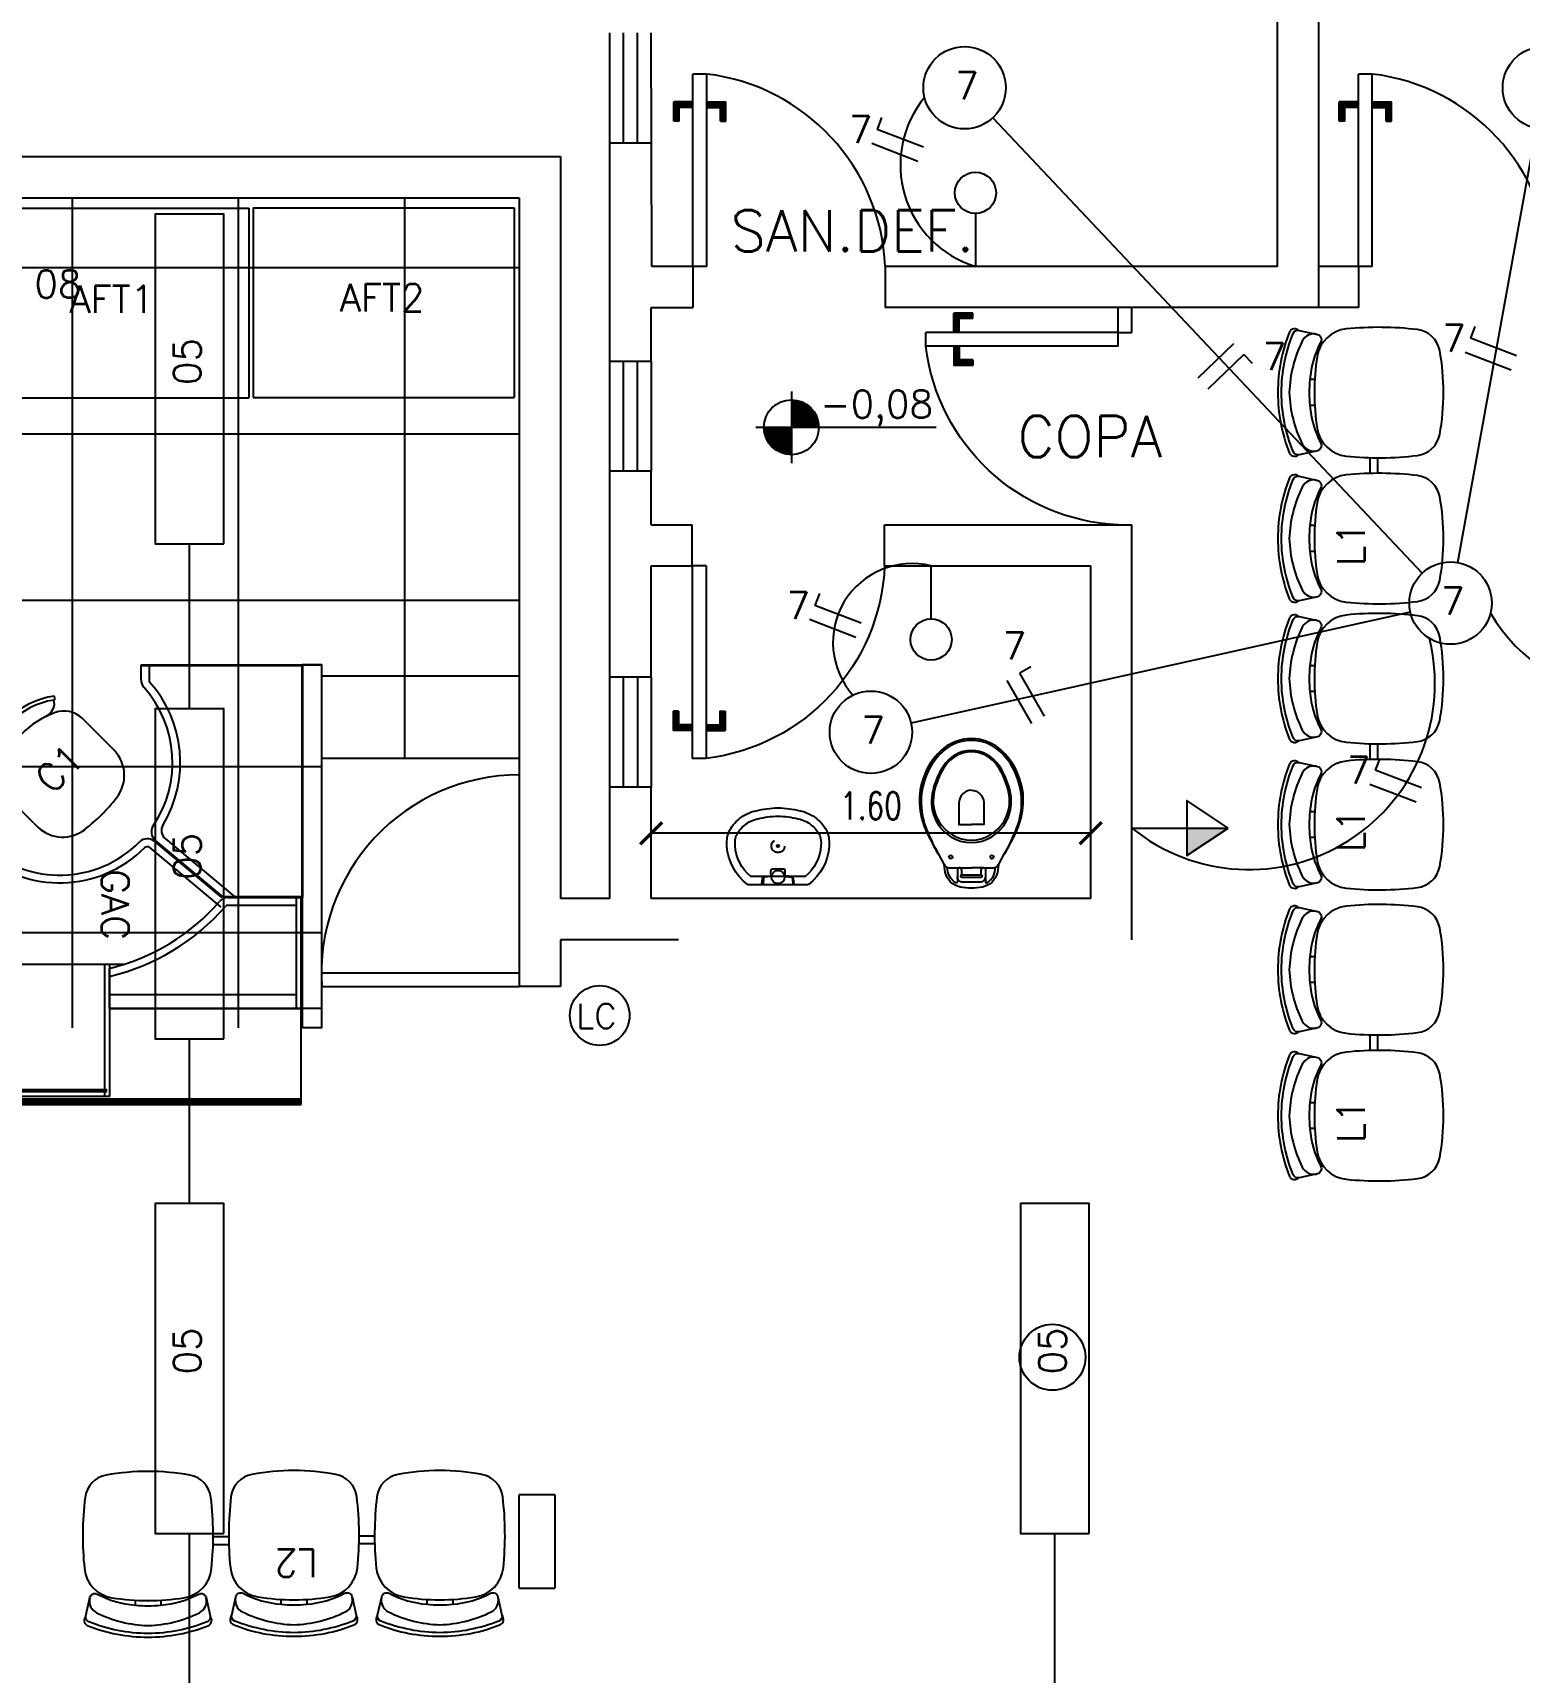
# Model space of a CAD drawing. Extents: x 16 to 124, y 36 to 90.
# Drawn here: x 24.89 to 30.3, y 43.66 to 49.63 of the extents above; entities that cross this region are included whole.
import ezdxf

# ---------------------------------------------------------------- set-up
doc = ezdxf.new("R2010")
doc.units = 0
doc.header["$LTSCALE"] = 0.02
doc.header["$PDMODE"] = 2
doc.linetypes.add('DASHDOT', pattern=[1, 0.5, -0.25, 0, -0.25])
doc.layers.get('0').update_dxf_attribs({"linetype": 'CONTINUOUS'})
doc.layers.get('DEFPOINTS').update_dxf_attribs({"linetype": 'CONTINUOUS'})
for name, color, linetype in [('ACESSORIOS', 6, 'CONTINUOUS'), ('BLOCOS', 1, 'CONTINUOUS'), ('CADEIRAS', 6, 'CONTINUOUS'), ('CAIXA-EMER', 4, 'CONTINUOUS'), ('CAIXAS', 7, 'CONTINUOUS'), ('CANALETAS', 4, 'CONTINUOUS'), ('CODIGO', 6, 'CONTINUOUS'), ('COTAS', 6, 'CONTINUOUS'), ('DIVISORIA', 5, 'CONTINUOUS'), ('ESQUADRIA', 1, 'CONTINUOUS'), ('ESQUADRIA-F', 6, 'CONTINUOUS'), ('ESQUADRIAS-F', 2, 'CONTINUOUS'), ('ESQUADRIAS-G', 1, 'CONTINUOUS'), ('FIO-FASE', 1, 'CONTINUOUS'), ('MESA-SUP', 5, 'CONTINUOUS'), ('MESAS', 1, 'CONTINUOUS'), ('PAREDES', 7, 'CONTINUOUS'), ('PISO', 6, 'CONTINUOUS'), ('PISOELEVADO', 6, 'CONTINUOUS'), ('SAN', 6, 'CONTINUOUS'), ('TEXTO', 7, 'CONTINUOUS')]:
    doc.layers.add(name, color=color, linetype=linetype)
doc.styles.add('COTAS', font='romans.shx', dxfattribs={"width": 0.75})
doc.styles.add('ROMANS', font='simplex.shx')
doc.dimstyles.new('COTAS', dxfattribs={"dimtxt": 0.1, "dimasz": 0.08, "dimexe": 0.1, "dimexo": 0.05, "dimgap": 0.05, "dimtad": 1, "dimzin": 0, "dimdsep": 46, "dimtxsty": 'COTAS', "dimblk1": 'ARCHTICK', "dimblk2": 'ARCHTICK', "dimsah": 1, "dimcen": 2.5, "dimclrt": 1, "dimadec": 0, "dimazin": 0, "dimtfac": 1, "dimtdec": 4, "dimtmove": 2, "dimatfit": 3, "dimldrblk": 'ARCHTICK', "dimfxl": 1, "dimtvp": 1, "dimtolj": 1, "dimtzin": 0, "dimarcsym": 0})

# ---------------------------------------------------------------- blocks, each defined once
blk = doc.blocks.new('A$C33302E0F')
at = {"layer": 'CADEIRAS'}
for p, q in [((0.1848, 0.4548), (0.1848, 0.4727)), ((0.2788, 0.4548), (0.2788, 0.4727)), ((0.7159, 0.4548), (0.7159, 0.4727)), ((0.8099, 0.4548), (0.8099, 0.4727)), ((1.247, 0.4578), (1.247, 0.4757)), ((1.341, 0.4578), (1.341, 0.4757)), ((0.4682, 0.2529), (0.5265, 0.2529)), ((0.4682, 0.2529), (0.4779, 0.2529)), ((0.9994, 0.2559), (1.0576, 0.2559)), ((0.4692, 0.2247), (0.5256, 0.2247)), ((1.0003, 0.2277), (1.0567, 0.2277))]:
    blk.add_line(p, q, dxfattribs=at)
for points in [[(0.4584, 0.5138, 0.481357), (0.4531, 0.5465, 0.097119), (0.2318, 0.5891, 0.097119), (0.0105, 0.5465, 0.481357), (0.0052, 0.5138)], [(0.1848, 0.4727, 0.100785), (0.0473, 0.4327, -0.49505), (0.0202, 0.4453), (0.0055, 0.5121, -0.365963), (0.0168, 0.5335, -0.0944), (0.2318, 0.5761, -0.0944), (0.4468, 0.5335, -0.365963), (0.4581, 0.5121), (0.4434, 0.4453, -0.49505), (0.4163, 0.4327, 0.100785), (0.2788, 0.4727, 0.100785)], [(0.444, 0.448, 0.344642), (0.419, 0.5003, 0.1068), (0.2318, 0.5474, 0.1068), (0.0446, 0.5003, 0.344642), (0.0196, 0.448)], [(0.9895, 0.5138, 0.481357), (0.9842, 0.5465, 0.097119), (0.7629, 0.5891, 0.097119), (0.5417, 0.5465, 0.481357), (0.5363, 0.5138)], [(0.7159, 0.4727, 0.100785), (0.5784, 0.4327, -0.49505), (0.5513, 0.4453), (0.5366, 0.5121, -0.365963), (0.548, 0.5335, -0.0944), (0.7629, 0.5761, -0.0944), (0.9779, 0.5335, -0.365963), (0.9892, 0.5121), (0.9746, 0.4453, -0.49505), (0.9475, 0.4327, 0.100785), (0.8099, 0.4727, 0.100785)], [(0.9752, 0.448, 0.344642), (0.9501, 0.5003, 0.1068), (0.7629, 0.5474, 0.1068), (0.5758, 0.5003, 0.344642), (0.5507, 0.448)], [(1.5206, 0.5168, 0.481357), (1.5153, 0.5495, 0.097119), (1.294, 0.5921, 0.097119), (1.0728, 0.5495, 0.481357), (1.0675, 0.5168)], [(1.247, 0.4757, 0.100785), (1.1095, 0.4357, -0.49505), (1.0824, 0.4483), (1.0677, 0.5151, -0.365963), (1.0791, 0.5365, -0.0944), (1.294, 0.5791, -0.0944), (1.509, 0.5365, -0.365963), (1.5203, 0.5151), (1.5057, 0.4483, -0.49505), (1.4786, 0.4357, 0.100785), (1.341, 0.4757, 0.100785)], [(1.5063, 0.451, 0.344642), (1.4812, 0.5032, 0.1068), (1.294, 0.5504, 0.1068), (1.1069, 0.5032, 0.344642), (1.0818, 0.451)]]:
    blk.add_lwpolyline(points, format="xyb", dxfattribs=at)
for points in [[(0.1008, 0.4459, 0.340817), (0.0005, 0.3401, 0.05523), (0.0028, 0.0813, 0.328643), (0.0792, 0, 0.09095), (0.3844, 0, 0.328643), (0.4608, 0.0813, 0.05523), (0.4631, 0.3401, 0.340817), (0.3628, 0.4459, 0.077917)], [(0.6319, 0.4459, 0.340817), (0.5316, 0.3401, 0.05523), (0.5339, 0.0813, 0.328643), (0.6103, 0, 0.09095), (0.9156, 0, 0.328643), (0.9919, 0.0813, 0.05523), (0.9942, 0.3401, 0.340817), (0.894, 0.4459, 0.077917)], [(1.163, 0.4489, 0.340817), (1.0627, 0.343, 0.05523), (1.065, 0.0843, 0.328643), (1.1414, 0.003, 0.09095), (1.4467, 0.003, 0.328643), (1.523, 0.0843, 0.05523), (1.5254, 0.343, 0.340817), (1.4251, 0.4489, 0.077917)]]:
    blk.add_lwpolyline(points, format="xyb", close=True, dxfattribs=at)
for centre in [(1.294, -0.0367), (0.2318, -0.0397), (0.7629, -0.0397)]:
    blk.add_arc(centre, 0.5146, 84.75947, 95.24053, dxfattribs=at)
at = {"layer": 'CODIGO', "style": 'ROMANS'}
blk.add_text('L2', height=0.1, dxfattribs=at).set_placement((0.6757, 0.2737))
blk = doc.blocks.new('AFT2')
at = {"layer": 'MESAS'}
for p, q in [((0, 0), (0.95, 0)), ((0, 0), (0, -0.69)), ((0.95, 0), (0.95, -0.69)), ((0, -0.69), (0.95, -0.69))]:
    blk.add_line(p, q, dxfattribs=at)
at = {"layer": 'CODIGO', "style": 'ROMANS'}
blk.add_text('AFT2', height=0.1, dxfattribs=at).set_placement((0.3152, -0.3775))
blk = doc.blocks.new('*X11')
at = {"color": 0}
for p, q in [((1170.7261, 1261.4762), (1170.7313, 1261.4814)), ((1170.7261, 1261.4709), (1170.7321, 1261.4769)), ((1170.7261, 1261.4656), (1170.7321, 1261.4716)), ((1170.7261, 1261.4603), (1170.7321, 1261.4663)), ((1170.7261, 1261.455), (1170.7321, 1261.461)), ((1170.7261, 1261.4497), (1170.7321, 1261.4557)), ((1170.7261, 1261.4444), (1170.7321, 1261.4504)), ((1170.7261, 1261.4391), (1170.7321, 1261.4451)), ((1170.7261, 1261.4338), (1170.7321, 1261.4398)), ((1170.7261, 1261.4285), (1170.7321, 1261.4345)), ((1170.7261, 1261.4232), (1170.7321, 1261.4292)), ((1170.7261, 1261.4179), (1170.7321, 1261.4239)), ((1170.7261, 1261.4126), (1170.7321, 1261.4186)), ((1170.7261, 1261.4073), (1170.7321, 1261.4133)), ((1170.7261, 1261.402), (1170.7321, 1261.408)), ((1170.7261, 1261.3967), (1170.7321, 1261.4027)), ((1170.7261, 1261.3914), (1170.7321, 1261.3974)), ((1170.7261, 1261.3861), (1170.7321, 1261.3921)), ((1170.7261, 1261.3808), (1170.7321, 1261.3868)), ((1170.7261, 1261.3755), (1170.7321, 1261.3815)), ((1170.7261, 1261.3702), (1170.7321, 1261.3762)), ((1170.7261, 1261.3649), (1170.7321, 1261.3709)), ((1170.7261, 1261.3595), (1170.7321, 1261.3655)), ((1170.7261, 1261.3542), (1170.7321, 1261.3602)), ((1170.7261, 1261.3489), (1170.7321, 1261.3549)), ((1170.7261, 1261.3436), (1170.7321, 1261.3496)), ((1170.7261, 1261.3383), (1170.7321, 1261.3443)), ((1170.7261, 1261.333), (1170.7321, 1261.339)), ((1170.7261, 1261.3277), (1170.7321, 1261.3337)), ((1170.7261, 1261.3224), (1170.7321, 1261.3284)), ((1170.7261, 1261.3171), (1170.7321, 1261.3231)), ((1170.7261, 1261.3118), (1170.7321, 1261.3178)), ((1170.7261, 1261.3065), (1170.7321, 1261.3125)), ((1170.7261, 1261.3012), (1170.7321, 1261.3072)), ((1170.7261, 1261.2959), (1170.7321, 1261.3019)), ((1170.7261, 1261.2906), (1170.7321, 1261.2966)), ((1170.7261, 1261.2853), (1170.7321, 1261.2913)), ((1170.7261, 1261.28), (1170.7321, 1261.286)), ((1170.7261, 1261.2747), (1170.7321, 1261.2807)), ((1170.7261, 1261.2694), (1170.7321, 1261.2754)), ((1170.7261, 1261.2641), (1170.7321, 1261.2701)), ((1170.7261, 1261.2588), (1170.7321, 1261.2648)), ((1170.7261, 1261.2535), (1170.7321, 1261.2595)), ((1170.7261, 1261.2482), (1170.7321, 1261.2542)), ((1170.7261, 1261.2429), (1170.7321, 1261.2489)), ((1170.7261, 1261.2376), (1170.7321, 1261.2436)), ((1170.7261, 1261.2323), (1170.7321, 1261.2383)), ((1170.7261, 1261.227), (1170.7321, 1261.233)), ((1170.7261, 1261.2217), (1170.7321, 1261.2277)), ((1170.7261, 1261.2164), (1170.7321, 1261.2224)), ((1170.7261, 1261.2111), (1170.7321, 1261.2171)), ((1170.7261, 1261.2058), (1170.7321, 1261.2118)), ((1170.7261, 1261.2005), (1170.7321, 1261.2065)), ((1170.7261, 1261.1951), (1170.7321, 1261.2011)), ((1170.7261, 1261.1898), (1170.7321, 1261.1958)), ((1170.7261, 1261.1845), (1170.7321, 1261.1905)), ((1170.7261, 1261.1792), (1170.7321, 1261.1852)), ((1170.7261, 1261.1739), (1170.7321, 1261.1799)), ((1170.7261, 1261.1686), (1170.7321, 1261.1746)), ((1170.7261, 1261.1633), (1170.7321, 1261.1693)), ((1170.7261, 1261.158), (1170.7321, 1261.164)), ((1170.7261, 1261.1527), (1170.7321, 1261.1587)), ((1170.7261, 1261.1474), (1170.7321, 1261.1534)), ((1170.7261, 1261.1421), (1170.7321, 1261.1481)), ((1170.7261, 1261.1368), (1170.7321, 1261.1428)), ((1170.7261, 1261.1315), (1170.7321, 1261.1375)), ((1170.7261, 1261.1262), (1170.7321, 1261.1322)), ((1170.7261, 1261.1209), (1170.7321, 1261.1269)), ((1170.7261, 1261.1156), (1170.7321, 1261.1216)), ((1170.7261, 1261.1103), (1170.7321, 1261.1163)), ((1170.7261, 1261.105), (1170.7321, 1261.111)), ((1170.7261, 1261.0997), (1170.7321, 1261.1057)), ((1170.7261, 1261.0944), (1170.7321, 1261.1004)), ((1170.7261, 1261.0891), (1170.7321, 1261.0951)), ((1170.7261, 1261.0838), (1170.7321, 1261.0898)), ((1170.7261, 1261.0785), (1170.7321, 1261.0845)), ((1170.7261, 1261.0732), (1170.7321, 1261.0792)), ((1170.7261, 1261.0679), (1170.7321, 1261.0739)), ((1170.7261, 1261.0626), (1170.7321, 1261.0686)), ((1170.7261, 1261.0573), (1170.7321, 1261.0633)), ((1170.7261, 1261.052), (1170.7321, 1261.058)), ((1170.7261, 1261.0467), (1170.7321, 1261.0527)), ((1170.7261, 1261.0414), (1170.7321, 1261.0474)), ((1170.7261, 1261.036), (1170.7321, 1261.042)), ((1170.7261, 1261.0307), (1170.7321, 1261.0367)), ((1170.7261, 1261.0254), (1170.7321, 1261.0314)), ((1170.7261, 1261.0201), (1170.7321, 1261.0261)), ((1170.7261, 1261.0148), (1170.7321, 1261.0208)), ((1170.7261, 1261.0095), (1170.7321, 1261.0155)), ((1170.7261, 1261.0042), (1170.7321, 1261.0102)), ((1170.7261, 1260.9989), (1170.7321, 1261.0049)), ((1170.7261, 1260.9936), (1170.7321, 1260.9996)), ((1170.7261, 1260.9883), (1170.7321, 1260.9943)), ((1170.7261, 1260.983), (1170.7321, 1260.989)), ((1170.7261, 1260.9777), (1170.7321, 1260.9837)), ((1170.7281, 1260.9744), (1170.7321, 1260.9784))]:
    blk.add_line(p, q, dxfattribs=at)
blk = doc.blocks.new('C1')
at = {"layer": 'CADEIRAS'}
for p, q in [((-0.1571, -0.0915), (-0.1627, -0.084)), ((-0.141, -0.1051), (-0.1505, -0.0924)), ((0.1822, -0.1051), (0.1916, -0.0924)), ((0.1982, -0.0915), (0.2039, -0.084)), ((-0.1768, -0.3574), (-0.1768, -0.237)), ((0.218, -0.237), (0.218, -0.3574))]:
    blk.add_line(p, q, dxfattribs=at)
for centre, radius, start, end in [((0.0206, -0.3284), 0.329, 86.41668, 93.58332), ((0.0206, -0.3284), 0.3055, 53.1301, 126.8699), ((0.0206, -0.3284), 0.2914, 54.0396, 125.9604), ((0.0018, -0.0281), 0.0282, 93.58332, 176.62809), ((0.0394, -0.0281), 0.0282, 3.37191, 86.41668), ((-0.1533, -0.0887), 0.0047, 216.8699, 305.9604), ((-0.1047, -0.0545), 0.0623, 234.34051, 285.73963), ((0.0206, -0.435), 0.3384, 90, 114.93883), ((0.0206, -0.435), 0.3384, 65.06117, 90), ((0.1458, -0.0545), 0.0623, 254.26037, 305.65949), ((0.1944, -0.0887), 0.0047, 234.0396, 323.1301), ((-0.0825, -0.2134), 0.094, 114.93883, 178.30739), ((0.1236, -0.2134), 0.094, 1.69261, 65.06117), ((0.7162, -0.237), 0.893, 178.30739, 180), ((-0.675, -0.237), 0.893, 0, 1.69261), ((0.5282, -0.3574), 0.705, 180, 181.72928), ((-0.487, -0.3574), 0.705, 358.27072, 360), ((-0.045, -0.3747), 0.1316, 181.72928, 263.15503), ((0.0861, -0.3747), 0.1316, 276.84497, 358.27072), ((0.0206, 0.1713), 0.6815, 263.15503, 270), ((0.0206, 0.1713), 0.6815, 270, 276.84497)]:
    blk.add_arc(centre, radius, start, end, dxfattribs=at)
at = {"layer": 'CODIGO', "style": 'ROMANS'}
blk.add_text('C1', height=0.1, dxfattribs=at).set_placement((-0.0581, -0.3324))
blk = doc.blocks.new('GAC')
at = {"layer": 'CODIGO', "color": 2}
blk.add_line((1.2, 1.297), (1.2, 0.618), dxfattribs=at)
at = {"layer": 'MESA-SUP'}
for p, q in [((1.25, 1.39), (1.25, 1.32)), ((0, 1.32), (0.8467, 1.32)), ((0.0025, 1.3175), (0.8442, 1.3175)), ((0.0025, 1.3175), (0.8442, 1.3175)), ((1.25, 0.07), (1.25, 0))]:
    blk.add_line(p, q, dxfattribs=at)
blk.add_lwpolyline([(0, 1.32), (-0.0015, 1.32), (-0.0015, 1.39), (0, 1.39)], dxfattribs=at)
for points in [[(1.32, 1.32), (0, 1.32), (0, 1.39), (1.32, 1.39)], [(1.32, 0.07), (0, 0.07), (0, 0), (1.32, 0)]]:
    blk.add_lwpolyline(points, close=True, dxfattribs=at)
at = {"layer": 'MESAS'}
for p, q in [((0, 0.7325), (0, 1.32)), ((0.0025, 0.7325), (0.0025, 1.3175)), ((0.8442, 1.3175), (0.8442, 1.0298)), ((0.8467, 1.32), (0.8467, 1.0328)), ((0.8467, 1.315), (0.8467, 1.03)), ((0.8467, 1.0485), (0.8467, 1.315)), ((1.6, 1.315), (0.8467, 1.315)), ((0.8467, 1.315), (1.25, 1.315)), ((0.9, 1.315), (1.25, 1.315)), ((1.25, 1.302), (1.25, 1.315)), ((1.25, 1.315), (1.25, 0.618)), ((1.58, 1.315), (1.58, 0.075)), ((1.5852, 1.315), (1.5852, 0.075)), ((1.59, 1.315), (1.59, 0.075)), ((1.5941, 1.315), (1.5941, 0.075)), ((1.5973, 1.315), (1.5973, 0.075)), ((1.5993, 1.315), (1.5993, 0.075)), ((1.6, 0.075), (1.6, 1.315)), ((0.8467, 1.297), (1.25, 1.297)), ((0.8747, 1.0485), (0.8747, 1.297)), ((1.25, 0.618), (1.25, 1.302)), ((0.6326, 0.8212), (0.8442, 1.0734)), ((0.6383, 0.7844), (0.8467, 1.0328)), ((0.6417, 0.7807), (0.8467, 1.025)), ((0.0542, 0.7325), (0, 0.7325)), ((0.0622, 0.7636), (0.0025, 0.7636)), ((1.09, 0.6692), (1.09, 0.075)), ((1.09, 0.618), (1.09, 0.6)), ((1.09, 0.618), (1.09, 0.6)), ((1.09, 0.618), (1.57, 0.618)), ((1.09, 0.6), (1.546, 0.6)), ((1.25, 0.618), (1.1043, 0.618)), ((1.552, 0.6), (1.57, 0.6)), ((1.57, 0.618), (1.57, 0.6)), ((1.57, 0.6), (1.57, 0.075)), ((0.6527, 0.075), (0.6527, 0.1423)), ((1.2227, 0.075), (0.6527, 0.075)), ((0.6807, 0.0775), (1.2202, 0.0775)), ((1.09, 0.075), (1.6, 0.075)), ((1.25, 0.093), (1.25, 0.075)), ((1.25, 0.093), (1.546, 0.093)), ((1.25, 0.075), (1.57, 0.075)), ((1.552, 0.093), (1.57, 0.093))]:
    blk.add_line(p, q, dxfattribs=at)
blk.add_lwpolyline([(0.6807, 0.0775), (0.6807, 0.1423, -0.184744), (0.6812, 0.1437, 0.399041), (0.6639, 0.7465, -0.389622), (0.6632, 0.7627), (0.8812, 1.0225)], format="xyb", dxfattribs=at)
blk.add_lwpolyline([(1.552, 0.086), (1.552, 0.607), (1.546, 0.607), (1.546, 0.086)], close=True, dxfattribs=at)
for centre, radius, start, end in [((0.8867, 1.0485), 0.04, 180, 229.04057), ((0.355, 0.436), 0.7711, 13.65202, 49.04057), ((0.8867, 1.0485), 0.012, 180, 229.04057), ((0.355, 0.436), 0.7991, 13.1649, 49.04057), ((0.355, 0.436), 0.4394, 58.9935, 131.79281), ((0.355, 0.436), 0.4114, 55.96883, 131.79281), ((0.6019, 0.8469), 0.04, 238.9935, 320), ((0.6076, 0.8101), 0.04, 235.96883, 320), ((0.6724, 0.755), 0.04, 140, 225.14798), ((0.0542, 0.7725), 0.04, 270, 311.79281), ((0.355, 0.436), 0.41, 318.13186, 45.14798), ((0.6827, 0.1423), 0.03, 138.13186, 180)]:
    blk.add_arc(centre, radius, start, end, dxfattribs=at)
at = {"rotation": 135}
blk.add_blockref('C1', (0.198, 0.2143), dxfattribs=at)
at = {"layer": 'MESAS'}
blk.add_blockref('*X11', (-1169.1801, -1260.8814), dxfattribs=at)
at = {"layer": 'CODIGO', "style": 'ROMANS'}
blk.add_text('GAC', height=0.1, dxfattribs=at).set_placement((0.7435, 0.5887))
blk = doc.blocks.new('AFT1')
at = {"layer": 'MESAS'}
for p, q in [((0, 0), (0.95, 0)), ((0, 0), (0, -0.69)), ((0.95, 0), (0.95, -0.69)), ((0, -0.69), (0.95, -0.69))]:
    blk.add_line(p, q, dxfattribs=at)
at = {"layer": 'CODIGO', "style": 'ROMANS'}
blk.add_text('AFT1', height=0.1, dxfattribs=at).set_placement((0.2969, -0.3813))
blk = doc.blocks.new('LC')
at = {"layer": 'ACESSORIOS'}
blk.add_circle((0, 0), 0.1086, dxfattribs=at)
at = {"layer": 'CODIGO', "style": 'ROMANS'}
blk.add_text('LC', height=0.09, dxfattribs=at).set_placement((-0.0855, -0.047))
blk = doc.blocks.new('_ARCHTICK')
at = {"color": 0, "linetype": 'ByBlock', "const_width": 0.15}
blk.add_lwpolyline([(-0.5, -0.5), (0.5, 0.5)], dxfattribs=at)
blk = doc.blocks.new('*D44')
at = {"color": 0, "linetype": 'ByBlock'}
for p, q in [((60.6794, 66.5117), (60.6794, 66.7992)), ((62.2794, 66.5117), (62.2794, 66.7992)), ((62.2794, 66.6992), (60.6794, 66.6992))]:
    blk.add_line(p, q, dxfattribs=at)
at = {"layer": 'DEFPOINTS', "color": 0, "linetype": 'ByBlock'}
for p in [(60.6794, 66.6992), (60.6794, 66.4617), (62.2794, 66.4617)]:
    blk.add_point(p, dxfattribs=at)
at = {"color": 0, "linetype": 'ByBlock', "xscale": 0.08, "yscale": 0.08, "zscale": 0.08, "rotation": 180}
blk.add_blockref('_ARCHTICK', (60.6794, 66.6992), dxfattribs=at)
at = {"color": 0, "linetype": 'ByBlock', "xscale": 0.08, "yscale": 0.08, "zscale": 0.08}
blk.add_blockref('_ARCHTICK', (62.2794, 66.6992), dxfattribs=at)
at = {"color": 1, "linetype": 'ByBlock', "insert": (61.4794, 66.7992), "char_height": 0.1, "attachment_point": 5, "style": 'COTAS'}
blk.add_mtext('\\A1;1.60', dxfattribs=at)
blk = doc.blocks.new('A$C7B783AE8')
at = {"layer": 'ESQUADRIAS-F'}
blk.add_arc((-0.0332, 0.7376), 0.7384, 272.57372, 353.18409, dxfattribs=at)
at = {"layer": 'ESQUADRIAS-G'}
for p, q in [((0.5284, 0.75), (0.5284, 0.77)), ((0.5284, 0.77), (0.5984, 0.77)), ((0.5284, 0.75), (0.5784, 0.75)), ((0.5784, 0.7), (0.5784, 0.75)), ((0.5984, 0.7), (0.5984, 0.77)), ((0, 0.7), (0.7, 0.7)), ((0, 0.65), (0, 0.7)), ((0.7, 0.65), (0.7, 0.7)), ((0, 0.65), (0.7, 0.65)), ((0.5284, 0.6), (0.5784, 0.6)), ((0.5284, 0.6), (0.5284, 0.58)), ((0.5784, 0.65), (0.5784, 0.6)), ((0.5984, 0.65), (0.5984, 0.58)), ((0.5284, 0.58), (0.5984, 0.58))]:
    blk.add_line(p, q, dxfattribs=at)
for points in [[(0.5284, 0.75), (0.5784, 0.75), (0.5284, 0.77), (0.5984, 0.77)], [(0.5984, 0.7), (0.5984, 0.77), (0.5784, 0.7), (0.5784, 0.75)], [(0.5284, 0.58), (0.5984, 0.58), (0.5284, 0.6), (0.5784, 0.6)], [(0.5984, 0.58), (0.5984, 0.65), (0.5784, 0.6), (0.5784, 0.65)]]:
    blk.add_solid(points, dxfattribs=at)
blk = doc.blocks.new('A$C7BC71DF2')
at = {"layer": 'SAN'}
blk.add_line((0.0575, 0.2095), (0.0575, 0.1625), dxfattribs=at)
for points in [[(0.28, 0.186, -0.054423), (0.269, 0.106, -0.129975), (0.2405, 0.046, -0.115349), (0.19, 0.006, -0.10182), (0.14, 0, -0.216856), (0.0015, 0.0745, -0.186978), (0, 0.0775), (0, 0.186), (0, 0.2945, -0.186978), (0.0015, 0.2975, -0.216856), (0.14, 0.372, -0.10182), (0.19, 0.366, -0.115349), (0.2405, 0.326, -0.129975), (0.269, 0.266, -0.054423)], [(0.25, 0.186, -0.054504), (0.2397, 0.1124, -0.133347), (0.2173, 0.065, -0.112344), (0.1788, 0.0339, -0.097819), (0.1423, 0.0299, -0.205179), (0.03, 0.0869), (0.03, 0.2852, -0.205179), (0.1423, 0.3421, -0.097819), (0.1788, 0.3381, -0.112344), (0.2173, 0.307, -0.133347), (0.2397, 0.2596, -0.054504)]]:
    blk.add_lwpolyline(points, format="xyb", close=True, dxfattribs=at)
for points in [[(0.0359, 0.2082, -0.511016), (0.03, 0.212), (0.0275, 0.235, 0.298443), (0.0245, 0.239), (0, 0.2405)], [(0.0025, 0.2445), (0.023, 0.2425, -0.358326), (0.0295, 0.236), (0.032, 0.213, 0.447938), (0.0355, 0.2105, -0.216474), (0.0575, 0.2095)], [(0.0359, 0.1638, 0.511016), (0.03, 0.16), (0.0275, 0.137, -0.298443), (0.0245, 0.133), (0, 0.1315)], [(0.0025, 0.1275), (0.023, 0.1295, 0.358326), (0.0295, 0.136), (0.032, 0.159, -0.447938), (0.0355, 0.1615, 0.216474), (0.0575, 0.1625)]]:
    blk.add_lwpolyline(points, format="xyb", dxfattribs=at)
for centre, radius in [((0.028, 0.186), 0.024), ((0.141, 0.186), 0.004)]:
    blk.add_circle(centre, radius, dxfattribs=at)
at = {"layer": 'SAN', "linetype": 'DASHDOT'}
blk.add_circle((0.141, 0.186), 0.024, dxfattribs=at)
blk = doc.blocks.new('A$C2DC308E3')
at = {"layer": 'CADEIRAS'}
for p, q in [((0.1848, 0.4548), (0.1848, 0.4727)), ((0.2788, 0.4548), (0.2788, 0.4727)), ((0.7159, 0.4548), (0.7159, 0.4727)), ((0.8099, 0.4548), (0.8099, 0.4727)), ((0.4682, 0.2529), (0.5265, 0.2529)), ((0.4682, 0.2529), (0.4779, 0.2529)), ((0.4692, 0.2247), (0.5256, 0.2247))]:
    blk.add_line(p, q, dxfattribs=at)
for points in [[(0.4584, 0.5138, 0.481357), (0.4531, 0.5465, 0.097119), (0.2318, 0.5891, 0.097119), (0.0105, 0.5465, 0.481357), (0.0052, 0.5138)], [(0.1848, 0.4727, 0.100785), (0.0473, 0.4327, -0.49505), (0.0202, 0.4453), (0.0055, 0.5121, -0.365963), (0.0168, 0.5335, -0.0944), (0.2318, 0.5761, -0.0944), (0.4468, 0.5335, -0.365963), (0.4581, 0.5121), (0.4434, 0.4453, -0.49505), (0.4163, 0.4327, 0.100785), (0.2788, 0.4727, 0.100785)], [(0.444, 0.448, 0.344642), (0.419, 0.5003, 0.1068), (0.2318, 0.5474, 0.1068), (0.0446, 0.5003, 0.344642), (0.0196, 0.448)], [(0.9895, 0.5138, 0.481357), (0.9842, 0.5465, 0.097119), (0.7629, 0.5891, 0.097119), (0.5417, 0.5465, 0.481357), (0.5363, 0.5138)], [(0.7159, 0.4727, 0.100785), (0.5784, 0.4327, -0.49505), (0.5513, 0.4453), (0.5366, 0.5121, -0.365963), (0.548, 0.5335, -0.0944), (0.7629, 0.5761, -0.0944), (0.9779, 0.5335, -0.365963), (0.9892, 0.5121), (0.9746, 0.4453, -0.49505), (0.9475, 0.4327, 0.100785), (0.8099, 0.4727, 0.100785)], [(0.9752, 0.448, 0.344642), (0.9501, 0.5003, 0.1068), (0.7629, 0.5474, 0.1068), (0.5758, 0.5003, 0.344642), (0.5507, 0.448)]]:
    blk.add_lwpolyline(points, format="xyb", dxfattribs=at)
for points in [[(0.1008, 0.4459, 0.340817), (0.0005, 0.3401, 0.05523), (0.0028, 0.0813, 0.328643), (0.0792, 0, 0.09095), (0.3844, 0, 0.328643), (0.4608, 0.0813, 0.05523), (0.4631, 0.3401, 0.340817), (0.3629, 0.4459, 0.077917)], [(0.6319, 0.4459, 0.340817), (0.5316, 0.3401, 0.05523), (0.5339, 0.0813, 0.328643), (0.6103, 0, 0.09095), (0.9156, 0, 0.328643), (0.9919, 0.0813, 0.05523), (0.9942, 0.3401, 0.340817), (0.894, 0.4459, 0.077917)]]:
    blk.add_lwpolyline(points, format="xyb", close=True, dxfattribs=at)
for centre in [(0.2318, -0.0397), (0.7629, -0.0397)]:
    blk.add_arc(centre, 0.5146, 84.75947, 95.24053, dxfattribs=at)
at = {"layer": 'CODIGO', "style": 'ROMANS'}
blk.add_text('L1', height=0.1, dxfattribs=at).set_placement((0.1328, 0.273))
blk = doc.blocks.new('A$C00673D98')
at = {"layer": 'SAN'}
for points in [[(0.0886, 0.4572, 0.047116), (0.0887, 0.4577), (0.0932, 0.4869, -0.305161), (0.148, 0.54, -0.049506), (0.188, 0.544, -0.049506), (0.228, 0.54, -0.305161), (0.2828, 0.4869), (0.2873, 0.4577, 0.047116), (0.2874, 0.4572)], [(0.137, 0.47), (0.137, 0.5025), (0.137, 0.5209, 0.5854), (0.1309, 0.5244, 0.134872), (0.108, 0.5, 0.082359), (0.1003, 0.4687)], [(0.137, 0.5025, -0.414214), (0.157, 0.5225), (0.188, 0.5225), (0.219, 0.5225, -0.414214), (0.239, 0.5025)], [(0.143, 0.47, 0.414214), (0.153, 0.48), (0.153, 0.493, 0.226163), (0.1504, 0.4984, -0.733322), (0.153, 0.505), (0.188, 0.505), (0.223, 0.505, -0.733322), (0.2256, 0.4984, 0.226163), (0.223, 0.493), (0.223, 0.48, 0.414214), (0.233, 0.47)], [(0.239, 0.47), (0.239, 0.5025), (0.239, 0.5209, -0.5854), (0.2451, 0.5244, -0.134872), (0.268, 0.5, -0.082359), (0.2757, 0.4687)], [(0.143, 0.47), (0.1075, 0.47, 0.269143), (0.0902, 0.4599), (0.0886, 0.4572, -0.044891), (0.0883, 0.4567), (0.068, 0.42, 0.036783), (0.056, 0.4, 0.0196), (0.035, 0.36, 0.056836), (0.01, 0.3, 0.089116), (0, 0.2, 0.095425), (0.0325, 0.1, 0.091656), (0.088, 0.0345, 0.16072), (0.188, 0, 0.16072), (0.288, 0.0345, 0.091656), (0.3435, 0.1, 0.095425), (0.376, 0.2, 0.089116), (0.366, 0.3, 0.056836), (0.341, 0.36, 0.0196), (0.32, 0.4, 0.036783), (0.308, 0.42), (0.2877, 0.4567, -0.044891), (0.2874, 0.4572), (0.2858, 0.4599, 0.269143), (0.2685, 0.47), (0.233, 0.47)], [(0.068, 0.42), (0.057, 0.4, 0.0204), (0.038, 0.36, 0.050595), (0.0145, 0.3, 0.089432), (0.0065, 0.2, 0.098712), (0.0405, 0.1, 0.072481), (0.088, 0.043, 0.182574), (0.188, 0.007, 0.182574), (0.288, 0.043, 0.072481), (0.3355, 0.1, 0.098712), (0.3695, 0.2, 0.089432), (0.3615, 0.3, 0.050595), (0.338, 0.36, 0.0204), (0.319, 0.4), (0.308, 0.42)], [(0.188, 0.188, -0.394755), (0.143, 0.232), (0.143, 0.312), (0.188, 0.312)], [(0.188, 0.188, 0.394755), (0.233, 0.232), (0.233, 0.312), (0.188, 0.312)]]:
    blk.add_lwpolyline(points, format="xyb", dxfattribs=at)
for points in [[(0.153, 0.4965), (0.188, 0.4965), (0.223, 0.4965)], [(0.143, 0.47), (0.1879, 0.47)], [(0.233, 0.47), (0.1881, 0.47)]]:
    blk.add_lwpolyline(points, dxfattribs=at)
for points in [[(0.316, 0.3, 0.278895), (0.188, 0.3785, 0.278895), (0.06, 0.3, 0.167831), (0.0455, 0.2, 0.098952), (0.086, 0.1, 0.247323), (0.188, 0.043, 0.247323), (0.29, 0.1, 0.098952), (0.3305, 0.2, 0.167831)], [(0.307, 0.3, 0.264523), (0.188, 0.37, 0.264523), (0.069, 0.3, 0.185303), (0.0515, 0.2, 0.106842), (0.093, 0.1, 0.250606), (0.188, 0.048, 0.250606), (0.283, 0.1, 0.106842), (0.3245, 0.2, 0.185303)]]:
    blk.add_lwpolyline(points, format="xyb", close=True, dxfattribs=at)
for centre in [(0.113, 0.431), (0.263, 0.431)]:
    blk.add_circle(centre, 0.0065, dxfattribs=at)

msp = doc.modelspace()

# ---------------------------------------------------------------- hatches: boundary and pattern name
at = {"layer": 'CAIXAS'}
msp.add_hatch(color=256, dxfattribs=at).paths.add_polyline_path([(29.23791, 46.73631), (29.08791, 46.73631), (29.08791, 46.63631)])

# ---------------------------------------------------------------- linework, layer by layer
at = {"layer": 'CAIXA-EMER'}
msp.add_circle((28.59877, 44.8107), 0.12, dxfattribs=at)
at = {"layer": 'CAIXAS'}
for p, q in [((28.31851, 48.97254), (28.31851, 48.77995)), ((28.15715, 47.49736), (28.15715, 47.68995)), ((28.88791, 46.73631), (29.08791, 46.73631)), ((29.08791, 46.73631), (29.23791, 46.73631))]:
    msp.add_line(p, q, dxfattribs=at)
for points in [[(25.58291, 47.76995), (25.58291, 48.96995), (25.33291, 48.96995), (25.33291, 47.76995)], [(25.58291, 45.96995), (25.58291, 47.16995), (25.33291, 47.16995), (25.33291, 45.96995)], [(29.23791, 46.73631), (29.08791, 46.83631), (29.08791, 46.63631)], [(25.58291, 44.16995), (25.58291, 45.36995), (25.33291, 45.36995), (25.33291, 44.16995)], [(28.73226, 44.16995), (28.73226, 45.36995), (28.48226, 45.36995), (28.48226, 44.16995)]]:
    msp.add_lwpolyline(points, close=True, dxfattribs=at)
for centre, radius in [((28.27902, 49.42995), 0.15), ((30.38791, 49.42995), 0.15), ((28.31851, 49.04754), 0.075), ((30.04791, 47.55495), 0.15), ((28.15715, 47.42236), 0.075), ((27.93791, 47.08495), 0.15)]:
    msp.add_circle(centre, radius, dxfattribs=at)
at = {"layer": 'CANALETAS'}
for p, q in [((28.38195, 49.32084), (29.94497, 47.66406)), ((30.07467, 47.70254), (30.36114, 49.28235)), ((25.45791, 47.16995), (25.45791, 47.76995)), ((29.90149, 47.52233), (28.08432, 47.11756)), ((25.45791, 45.36995), (25.45791, 45.96995)), ((25.45791, 43.56995), (25.45791, 44.16995)), ((28.60726, 43.56995), (28.60726, 44.16995))]:
    msp.add_line(p, q, dxfattribs=at)
for centre, radius, start, end in [((28.43151, 49.14942), 0.38637, 140.54907, 252.995036), ((28.08679, 47.41152), 0.28717, 75.818356, 221.814196), ((30.72263, 47.83007), 0.61459, 210.530052, 322.147011), ((29.31405, 47.26229), 0.67694, 230.985208, 14.018143)]:
    msp.add_arc(centre, radius, start, end, dxfattribs=at)
at = {"layer": 'COTAS'}
for p, q in [((27.64857, 48.32442), (27.64857, 48.06442)), ((27.51857, 48.19442), (28.17579, 48.19442))]:
    msp.add_line(p, q, dxfattribs=at)
at = {"layer": 'COTAS', "const_width": 0.1}
for points in [[(27.69857, 48.19442, 0.4142136), (27.64857, 48.24442, 1)], [(27.59857, 48.19442, 0.4142136), (27.64857, 48.14442, 0.4142136)]]:
    msp.add_lwpolyline(points, format="xyb", dxfattribs=at)
at = {"layer": 'COTAS'}
msp.add_circle((27.64857, 48.19442), 0.1, dxfattribs=at)
at = {"layer": 'DIVISORIA'}
for p, q in [((28.83791, 48.53995), (28.83791, 48.62995)), ((28.88791, 48.53995), (28.88791, 48.62995)), ((28.83791, 48.53995), (28.88791, 48.53995))]:
    msp.add_line(p, q, dxfattribs=at)
at = {"layer": 'ESQUADRIA'}
for p, q in [((26.98791, 49.22995), (26.98791, 49.62995)), ((27.03791, 49.22995), (27.03791, 49.62995)), ((27.08888, 49.2299), (27.08849, 49.6299)), ((27.13888, 49.22995), (27.13849, 49.62995)), ((26.98791, 48.03495), (26.98791, 48.43495)), ((27.03791, 48.03495), (27.03791, 48.43495)), ((27.08763, 48.43495), (27.08763, 48.03495)), ((27.13763, 48.43495), (27.13763, 48.03495)), ((26.98791, 46.88495), (26.98791, 47.28495)), ((27.03791, 46.88495), (27.03791, 47.28495)), ((27.08791, 47.28495), (27.08791, 46.88495)), ((27.13791, 47.28495), (27.13791, 46.88495))]:
    msp.add_line(p, q, dxfattribs=at)
at = {"layer": 'ESQUADRIA-F'}
msp.add_arc((26.65791, 46.20995), 0.72, 90, 183.982079, dxfattribs=at)
at = {"layer": 'FIO-FASE'}
for p, q in [((27.97707, 49.32112), (27.96067, 49.27852)), ((28.12881, 49.2138), (27.96067, 49.27852)), ((27.94116, 49.22781), (28.10929, 49.1631)), ((30.13677, 48.56177), (30.12037, 48.51917)), ((29.25762, 48.49836), (29.12784, 48.3734)), ((30.28851, 48.45445), (30.12037, 48.51917)), ((29.16553, 48.33426), (29.29531, 48.45922)), ((29.32697, 48.42634), (29.29531, 48.45922)), ((30.10085, 48.46846), (30.26899, 48.40374)), ((27.75044, 47.58927), (27.73404, 47.54667)), ((27.90217, 47.48195), (27.73404, 47.54667)), ((27.71452, 47.49596), (27.88266, 47.43124)), ((28.51959, 47.32298), (28.48001, 47.30025)), ((28.43289, 47.27319), (28.52261, 47.11696)), ((28.56973, 47.14402), (28.48001, 47.30025)), ((29.79015, 46.98978), (29.77375, 46.94718)), ((29.94189, 46.88246), (29.77375, 46.94718)), ((29.75424, 46.89647), (29.92237, 46.83175))]:
    msp.add_line(p, q, dxfattribs=at)
at = {"layer": 'PAREDES'}
for p, q in [((29.41791, 48.77995), (29.41791, 50.07995)), ((29.56791, 48.62995), (29.56791, 50.07995)), ((26.98791, 49.22995), (27.13888, 49.22995)), ((26.98791, 48.43495), (26.98791, 49.22995)), ((27.14013, 48.77995), (27.13888, 49.22995)), ((19.00791, 49.17995), (26.80791, 49.17995)), ((26.80791, 49.17995), (26.80791, 46.47995)), ((20.54791, 49.02995), (26.65791, 49.02995)), ((26.65791, 49.02995), (26.65791, 46.15995)), ((27.29013, 48.77995), (27.14013, 48.77995)), ((27.29013, 48.77995), (27.29013, 48.62995)), ((29.41791, 48.77995), (27.99013, 48.77995)), ((27.99013, 48.77995), (27.99013, 48.62995)), ((29.71304, 48.77995), (29.56791, 48.77995)), ((29.71304, 48.77995), (29.71304, 48.62995)), ((27.13763, 48.62995), (27.29013, 48.62995)), ((27.13763, 48.43495), (27.13763, 48.62995)), ((29.56791, 48.62995), (27.99013, 48.62995)), ((29.71304, 48.62995), (29.56791, 48.62995)), ((26.98791, 48.43495), (27.13763, 48.43495)), ((27.13763, 48.03495), (26.98791, 48.03495)), ((26.98791, 47.28495), (26.98791, 48.03495)), ((27.13763, 47.83995), (27.13763, 48.03495)), ((27.13763, 47.83995), (27.28791, 47.83995)), ((27.28791, 47.68995), (27.28791, 47.83995)), ((27.98791, 47.83995), (28.88791, 47.83995)), ((27.98791, 47.68995), (27.98791, 47.83995)), ((28.88791, 46.32995), (28.88791, 47.83995)), ((27.13791, 47.68995), (27.28791, 47.68995)), ((27.13791, 47.28495), (27.13791, 47.68995)), ((27.98791, 47.68995), (28.73791, 47.68995)), ((28.73791, 46.47995), (28.73791, 47.68995)), ((27.13791, 47.28495), (26.98791, 47.28495)), ((26.98791, 46.47995), (26.98791, 46.88495)), ((27.13791, 46.88495), (26.98791, 46.88495)), ((27.13791, 46.47995), (27.13791, 46.88495)), ((26.98791, 46.47995), (26.80791, 46.47995)), ((28.73791, 46.47995), (27.13791, 46.47995)), ((27.23791, 46.32995), (26.80791, 46.32995)), ((26.80791, 46.32995), (26.80791, 46.15995)), ((26.80791, 46.15995), (26.65791, 46.15995)), ((26.65791, 43.97037), (26.65791, 44.30995)), ((26.78793, 44.30995), (26.65791, 44.30995)), ((26.78793, 44.30995), (26.78793, 43.97038)), ((26.65793, 43.97038), (26.78793, 43.97038))]:
    msp.add_line(p, q, dxfattribs=at)
at = {"layer": 'PISO'}
for p, q in [((25.93791, 47.29028), (26.65791, 47.29028)), ((25.93791, 46.99028), (26.65791, 46.99028)), ((25.93791, 46.20995), (26.65791, 46.20995)), ((25.93791, 46.15995), (26.65791, 46.15995))]:
    msp.add_line(p, q, dxfattribs=at)
at = {"layer": 'PISOELEVADO'}
for p, q in [((25.03139, 46.00995), (25.03139, 49.02995)), ((25.63639, 46.00995), (25.63639, 49.02995)), ((26.24139, 46.99028), (26.24139, 49.02995)), ((22.15862, 48.77589), (26.65791, 48.77589)), ((20.54791, 48.17089), (26.65791, 48.17089)), ((20.54791, 47.56589), (26.65791, 47.56589)), ((20.54791, 46.96089), (25.93793, 46.96089)), ((20.54791, 46.35589), (25.93837, 46.35589))]:
    msp.add_line(p, q, dxfattribs=at)

# ---------------------------------------------------------------- block references
at = {"layer": 'BLOCOS'}
for name, p in [('AFT1', (24.72325, 48.99224)), ('AFT2', (25.68906, 48.99351)), ('LC', (26.95088, 46.05434))]:
    msp.add_blockref(name, p, dxfattribs=at)
at = {"layer": 'BLOCOS', "rotation": 270}
msp.add_blockref('GAC', (24.54862, 47.32995), dxfattribs=at)
at = {"layer": 'PAREDES'}
for name, p, rotation in [('A$C2DC308E3', (30.00843, 47.55803), 89.99999999999999), ('A$C2DC308E3', (30.00843, 46.51709), 89.99999999999999), ('A$C2DC308E3', (30.00843, 45.45805), 89.99999999999999), ('A$C33302E0F', (26.60051, 44.38476), 180)]:
    msp.add_blockref(name, p, dxfattribs=dict(at, rotation=rotation))
at = {"layer": 'PISO'}
for name, p, rotation in [('A$C7B783AE8', (27.99013, 48.77995), 90), ('A$C7B783AE8', (30.41304, 48.77995), 90), ('A$C00673D98', (28.49162, 47.06189), 180)]:
    msp.add_blockref(name, p, dxfattribs=dict(at, rotation=rotation))
at = {"layer": 'PISO', "xscale": -1}
msp.add_blockref('A$C7B783AE8', (28.83791, 47.83995), dxfattribs=at)
at = {"layer": 'PISO', "xscale": -1, "rotation": 90}
msp.add_blockref('A$C7B783AE8', (27.98791, 47.68995), dxfattribs=at)
at = {"layer": 'SAN', "rotation": 90}
msp.add_blockref('A$C7BC71DF2', (27.78586, 46.53006), dxfattribs=at)

# ---------------------------------------------------------------- texts
at = {"layer": 'COTAS', "style": 'COTAS'}
msp.add_text('-0,08', height=0.1, dxfattribs=at).set_placement((27.75278, 48.22889))
at = {"layer": 'TEXTO'}
for s, height, style, p in [('7', 0.1, 'ROMANS', (28.24456, 49.38727)), ('7', 0.1, 'ROMANS', (27.85778, 49.22808)), ('SAN.DEF.', 0.15, 'COTAS', (27.42699, 48.83459)), ('08', 0.1, 'ROMANS', (24.89314, 48.66562)), ('7', 0.1, 'ROMANS', (30.01748, 48.46873)), ('7', 0.1, 'ROMANS', (29.36423, 48.40212)), ('COPA', 0.15, 'COTAS', (28.47184, 48.08566)), ('7', 0.1, 'ROMANS', (30.01345, 47.51227)), ('7', 0.1, 'ROMANS', (27.63114, 47.49623)), ('7', 0.1, 'ROMANS', (28.4177, 47.34969)), ('7', 0.1, 'ROMANS', (27.90345, 47.04227)), ('7', 0.1, 'ROMANS', (29.67086, 46.89674))]:
    msp.add_text(s, height=height, dxfattribs=dict(at, style=style)).set_placement(p)
at = {"layer": 'TEXTO', "style": 'ROMANS'}
for p in [(25.49929, 48.34821), (25.49929, 46.54821), (25.49929, 44.74821), (28.64865, 44.74821)]:
    msp.add_text('05', height=0.1, rotation=90, dxfattribs=at).set_placement(p)

# ---------------------------------------------------------------- dimensions: what is measured, and where the dimension line sits
at = {"layer": 'COTAS'}
dim = msp.add_linear_dim(base=(27.13791, 46.71741), p1=(28.73791, 46.47995), p2=(27.13791, 46.47995), dimstyle='COTAS', dxfattribs=at)
dim.commit()
dim.dimension.update_dxf_attribs({"geometry": '*D44', "text_midpoint": (27.93791, 46.81741), "insert": (-33.54149, -19.98175)})

doc.saveas('drawing.dxf')
